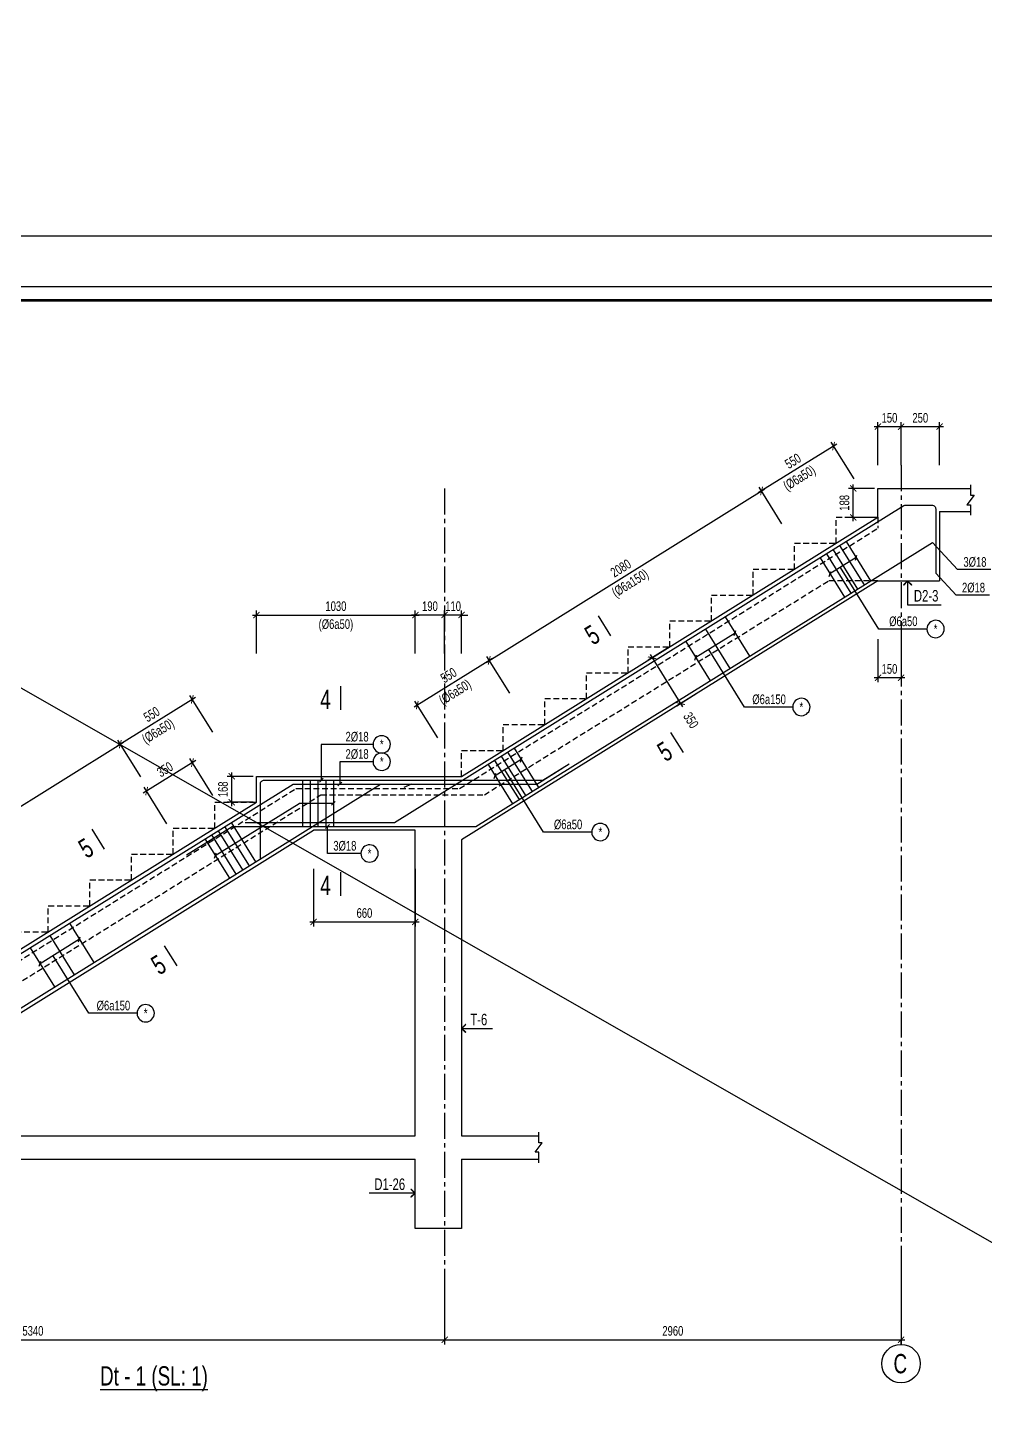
# Model space of a CAD drawing. Header units: millimetres. Extents: x -77370 to 109412, y -14880 to 214694.
# Drawn here: x 30889 to 43308, y 20330 to 38339 of the extents above; entities that cross this region are included whole.
import ezdxf
from ezdxf.enums import TextEntityAlignment as Align

# ---------------------------------------------------------------- set-up
doc = ezdxf.new("R2010")
doc.units = ezdxf.units.MM
doc.header["$LTSCALE"] = 300
doc.header["$MEASUREMENT"] = 0
doc.header["$PDMODE"] = 66
doc.linetypes.add('CENTER2', pattern=[1.125, 0.75, -0.125, 0.125, -0.125])
doc.linetypes.add('HIDDEN', pattern=[0.375, 0.25, -0.125])
doc.layers.get('0').update_dxf_attribs({"linetype": 'CONTINUOUS'})
doc.layers.get('DEFPOINTS').update_dxf_attribs({"linetype": 'CONTINUOUS'})
for name, color, linetype in [('CDC-KHUNGTEN', 7, 'CONTINUOUS'), ('CDC.01.AXIS', 160, 'CENTER2'), ('CDC.02.DIM', 1, 'CONTINUOUS'), ('CDC.03.BORDER', 3, 'CONTINUOUS'), ('CDC.04.HIDDEN', 8, 'HIDDEN'), ('CDC.05.STEEL', 4, 'CONTINUOUS'), ('CDC.06.TEXT', 2, 'CONTINUOUS'), ('CDC.11.NOTE', 8, 'CONTINUOUS'), ('CDC.14.STEELNUM', 2, 'CONTINUOUS'), ('TEXTCOL_SHAPE', 6, 'CONTINUOUS')]:
    doc.layers.add(name, color=color, linetype=linetype)
doc.styles.add('KCS_SMTEXT', font='arial.ttf', dxfattribs={"width": 0.7})
doc.styles.add('SMTEXT', font='arial.ttf', dxfattribs={"width": 0.7})
doc.dimstyles.new('KCS_DIM25', dxfattribs={"dimscale": 2, "dimtxt": 62.5, "dimasz": 40, "dimexe": 30, "dimexo": 0, "dimgap": 25, "dimtad": 1, "dimdec": 0, "dimlfac": 0.5, "dimzin": 13, "dimdsep": 46, "dimtxsty": 'KCS_SMTEXT', "dimblk": 'ARCHTICK', "dimcen": 0, "dimdle": 25, "dimclrd": 1, "dimclre": 1, "dimclrt": 2, "dimadec": 0, "dimazin": 0, "dimtfac": 1, "dimtdec": 0, "dimtix": 1, "dimtmove": 2, "dimatfit": 3, "dimfxl": 1, "dimtolj": 1, "dimtzin": 13, "dimarcsym": 0})

# ---------------------------------------------------------------- blocks, each defined once
blk = doc.blocks.new('_ArchTick')
at = {"color": 0, "linetype": 'ByBlock', "const_width": 0.15}
blk.add_lwpolyline([(-0.5, -0.5), (0.5, 0.5)], dxfattribs=at)
blk = doc.blocks.new('*D351')
at = {"layer": 'CDC.02.DIM', "color": 1, "lineweight": -2, "transparency": 16777216}
for p, q in [((25616, 22222), (25616, 21262)), ((36296, 22222), (36296, 21262)), ((25566, 21322), (36346, 21322))]:
    blk.add_line(p, q, dxfattribs=at)
at = {"layer": 'DEFPOINTS', "color": 0, "transparency": 16777216}
for p in [(25616, 22222), (36296, 22222), (36296, 21322)]:
    blk.add_point(p, dxfattribs=at)
at = {"layer": 'CDC.02.DIM', "color": 1, "lineweight": -2, "transparency": 16777216, "xscale": 80, "yscale": 80, "zscale": 80, "rotation": 180}
blk.add_blockref('_ArchTick', (25616, 21322), dxfattribs=at)
at = {"layer": 'CDC.02.DIM', "color": 1, "lineweight": -2, "transparency": 16777216, "xscale": 80, "yscale": 80, "zscale": 80}
blk.add_blockref('_ArchTick', (36296, 21322), dxfattribs=at)
at = {"layer": 'CDC.02.DIM', "color": 2, "transparency": 16777216, "insert": (30956, 21436), "char_height": 125, "attachment_point": 5, "style": 'KCS_SMTEXT'}
blk.add_mtext('\\A1;5340', dxfattribs=at)
blk = doc.blocks.new('*D354')
at = {"layer": 'CDC.02.DIM', "color": 1, "lineweight": -2, "transparency": 16777216}
for p, q in [((36296, 22222), (36296, 21262)), ((42216, 22222), (42216, 21262)), ((36246, 21322), (42266, 21322))]:
    blk.add_line(p, q, dxfattribs=at)
at = {"layer": 'DEFPOINTS', "color": 0, "transparency": 16777216}
for p in [(36296, 22222), (42216, 22222), (42216, 21322)]:
    blk.add_point(p, dxfattribs=at)
at = {"layer": 'CDC.02.DIM', "color": 1, "lineweight": -2, "transparency": 16777216, "xscale": 80, "yscale": 80, "zscale": 80, "rotation": 180}
blk.add_blockref('_ArchTick', (36296, 21322), dxfattribs=at)
at = {"layer": 'CDC.02.DIM', "color": 1, "lineweight": -2, "transparency": 16777216, "xscale": 80, "yscale": 80, "zscale": 80}
blk.add_blockref('_ArchTick', (42216, 21322), dxfattribs=at)
at = {"layer": 'CDC.02.DIM', "color": 2, "transparency": 16777216, "insert": (39256, 21436), "char_height": 125, "attachment_point": 5, "style": 'KCS_SMTEXT'}
blk.add_mtext('\\A1;2960', dxfattribs=at)
blk = doc.blocks.new('*D358')
at = {"layer": 'CDC.02.DIM', "color": 1, "lineweight": -2, "transparency": 16777216}
for p, q in [((39186, 30291), (38936, 30135)), ((38961, 30209), (39383, 29530)), ((39555, 29696), (39306, 29541))]:
    blk.add_line(p, q, dxfattribs=at)
at = {"layer": 'DEFPOINTS', "color": 0, "transparency": 16777216}
for p in [(39186, 30291), (39357, 29573), (39555, 29696)]:
    blk.add_point(p, dxfattribs=at)
at = {"layer": 'CDC.02.DIM', "color": 1, "lineweight": -2, "transparency": 16777216, "xscale": 80, "yscale": 80, "zscale": 80}
for p, rotation in [((38987, 30167), 121.8907917676142), ((39357, 29573), 301.8907917676142)]:
    blk.add_blockref('_ArchTick', p, dxfattribs=dict(at, rotation=rotation))
at = {"layer": 'CDC.02.DIM', "color": 2, "transparency": 16777216, "insert": (39491, 29357), "char_height": 125, "attachment_point": 5, "rotation": 301.8908, "style": 'KCS_SMTEXT'}
blk.add_mtext('\\A1;350', dxfattribs=at)
blk = doc.blocks.new('*D360')
at = {"layer": 'CDC.02.DIM', "color": 1, "lineweight": -2, "transparency": 16777216}
for p, q in [((33068, 28834), (32388, 28411)), ((33289, 28383), (32993, 28859)), ((32695, 28013), (32399, 28489))]:
    blk.add_line(p, q, dxfattribs=at)
at = {"layer": 'DEFPOINTS', "color": 0, "transparency": 16777216}
for p in [(32431, 28438), (33289, 28383), (32695, 28013)]:
    blk.add_point(p, dxfattribs=at)
at = {"layer": 'CDC.02.DIM', "color": 1, "lineweight": -2, "transparency": 16777216, "xscale": 80, "yscale": 80, "zscale": 80}
for p, rotation in [((33025, 28808), 31.89079179731512), ((32431, 28438), 211.8907917973151)]:
    blk.add_blockref('_ArchTick', p, dxfattribs=dict(at, rotation=rotation))
at = {"layer": 'CDC.02.DIM', "color": 2, "transparency": 16777216, "insert": (32668, 28719), "char_height": 125, "attachment_point": 5, "rotation": 31.8908, "style": 'KCS_SMTEXT'}
blk.add_mtext('\\A1;350', dxfattribs=at)
blk = doc.blocks.new('*D362')
at = {"layer": 'CDC.02.DIM', "color": 1, "lineweight": -2, "transparency": 16777216}
for p, q in [((33066, 29654), (32047, 29020)), ((33288, 29203), (32992, 29678)), ((32354, 28622), (32058, 29097))]:
    blk.add_line(p, q, dxfattribs=at)
at = {"layer": 'DEFPOINTS', "color": 0, "transparency": 16777216}
for p in [(33288, 29203), (32089, 29046), (32354, 28622)]:
    blk.add_point(p, dxfattribs=at)
at = {"layer": 'CDC.02.DIM', "color": 1, "lineweight": -2, "transparency": 16777216, "xscale": 80, "yscale": 80, "zscale": 80}
for p, rotation in [((33023, 29628), 31.89079179731512), ((32089, 29046), 211.8907917973151)]:
    blk.add_blockref('_ArchTick', p, dxfattribs=dict(at, rotation=rotation))
at = {"layer": 'CDC.02.DIM', "color": 2, "transparency": 16777216, "insert": (32496, 29434), "char_height": 125, "attachment_point": 5, "rotation": 31.8908, "style": 'KCS_SMTEXT'}
blk.add_mtext('\\A1;550', dxfattribs=at)
blk = doc.blocks.new('*D364')
at = {"layer": 'CDC.02.DIM', "color": 1, "lineweight": -2, "transparency": 16777216}
for p, q in [((29050, 27155), (32132, 29073)), ((32354, 28622), (32058, 29097)), ((29357, 26757), (29061, 27233))]:
    blk.add_line(p, q, dxfattribs=at)
at = {"layer": 'DEFPOINTS', "color": 0, "transparency": 16777216}
for p in [(32089, 29046), (32354, 28622), (29357, 26757)]:
    blk.add_point(p, dxfattribs=at)
at = {"layer": 'CDC.02.DIM', "color": 1, "lineweight": -2, "transparency": 16777216, "xscale": 80, "yscale": 80, "zscale": 80}
for p, rotation in [((32089, 29046), 31.89079179731509), ((29093, 27182), 211.8907917973151)]:
    blk.add_blockref('_ArchTick', p, dxfattribs=dict(at, rotation=rotation))
at = {"layer": 'CDC.02.DIM', "color": 2, "transparency": 16777216, "insert": (30531, 28211), "char_height": 125, "attachment_point": 5, "rotation": 31.8908, "style": 'KCS_SMTEXT'}
blk.add_mtext('\\A1;1765', dxfattribs=at)
blk = doc.blocks.new('*D365')
at = {"layer": 'CDC.02.DIM', "color": 1, "lineweight": -2, "transparency": 16777216}
for p, q in [((34596, 27429), (34596, 26682)), ((35916, 27429), (35916, 26682)), ((34546, 26742), (35966, 26742))]:
    blk.add_line(p, q, dxfattribs=at)
at = {"layer": 'DEFPOINTS', "color": 0, "transparency": 16777216}
for p in [(34596, 27429), (35916, 27429), (35916, 26742)]:
    blk.add_point(p, dxfattribs=at)
at = {"layer": 'CDC.02.DIM', "color": 1, "lineweight": -2, "transparency": 16777216, "xscale": 80, "yscale": 80, "zscale": 80, "rotation": 180}
blk.add_blockref('_ArchTick', (34596, 26742), dxfattribs=at)
at = {"layer": 'CDC.02.DIM', "color": 1, "lineweight": -2, "transparency": 16777216, "xscale": 80, "yscale": 80, "zscale": 80}
blk.add_blockref('_ArchTick', (35916, 26742), dxfattribs=at)
at = {"layer": 'CDC.02.DIM', "color": 2, "transparency": 16777216, "insert": (35256, 26856), "char_height": 125, "attachment_point": 5, "style": 'KCS_SMTEXT'}
blk.add_mtext('\\A1;660', dxfattribs=at)
blk = doc.blocks.new('*D366')
at = {"layer": 'CDC.02.DIM', "color": 1, "lineweight": -2, "transparency": 16777216}
for p, q in [((36918, 30160), (35899, 29526)), ((37140, 29709), (36844, 30185)), ((36206, 29128), (35910, 29604))]:
    blk.add_line(p, q, dxfattribs=at)
at = {"layer": 'DEFPOINTS', "color": 0, "transparency": 16777216}
for p in [(35941, 29553), (37140, 29709), (36206, 29128)]:
    blk.add_point(p, dxfattribs=at)
at = {"layer": 'CDC.02.DIM', "color": 1, "lineweight": -2, "transparency": 16777216, "xscale": 80, "yscale": 80, "zscale": 80}
for p, rotation in [((36875, 30134), 31.89079179731512), ((35941, 29553), 211.8907917973151)]:
    blk.add_blockref('_ArchTick', p, dxfattribs=dict(at, rotation=rotation))
at = {"layer": 'CDC.02.DIM', "color": 2, "transparency": 16777216, "insert": (36348, 29940), "char_height": 125, "attachment_point": 5, "rotation": 31.8908, "style": 'KCS_SMTEXT'}
blk.add_mtext('\\A1;550', dxfattribs=at)
blk = doc.blocks.new('*D367')
at = {"layer": 'CDC.02.DIM', "color": 1, "lineweight": -2, "transparency": 16777216}
for p, q in [((41606, 32488), (41310, 32964)), ((41384, 32939), (40365, 32305)), ((40672, 31907), (40376, 32382))]:
    blk.add_line(p, q, dxfattribs=at)
at = {"layer": 'DEFPOINTS', "color": 0, "transparency": 16777216}
for p in [(41606, 32488), (40407, 32331), (40672, 31907)]:
    blk.add_point(p, dxfattribs=at)
at = {"layer": 'CDC.02.DIM', "color": 1, "lineweight": -2, "transparency": 16777216, "xscale": 80, "yscale": 80, "zscale": 80}
for p, rotation in [((41341, 32913), 31.89079179731512), ((40407, 32331), 211.8907917973151)]:
    blk.add_blockref('_ArchTick', p, dxfattribs=dict(at, rotation=rotation))
at = {"layer": 'CDC.02.DIM', "color": 2, "transparency": 16777216, "insert": (40814, 32719), "char_height": 125, "attachment_point": 5, "rotation": 31.8908, "style": 'KCS_SMTEXT'}
blk.add_mtext('\\A1;550', dxfattribs=at)
blk = doc.blocks.new('*D368')
at = {"layer": 'CDC.02.DIM', "color": 1, "lineweight": -2, "transparency": 16777216}
for p, q in [((36833, 30107), (40450, 32358)), ((40672, 31907), (40376, 32382)), ((37140, 29709), (36844, 30185))]:
    blk.add_line(p, q, dxfattribs=at)
at = {"layer": 'DEFPOINTS', "color": 0, "transparency": 16777216}
for p in [(40407, 32331), (40672, 31907), (37140, 29709)]:
    blk.add_point(p, dxfattribs=at)
at = {"layer": 'CDC.02.DIM', "color": 1, "lineweight": -2, "transparency": 16777216, "xscale": 80, "yscale": 80, "zscale": 80}
for p, rotation in [((40407, 32331), 31.89079179731509), ((36875, 30134), 211.8907917973151)]:
    blk.add_blockref('_ArchTick', p, dxfattribs=dict(at, rotation=rotation))
at = {"layer": 'CDC.02.DIM', "color": 2, "transparency": 16777216, "insert": (38581, 31329), "char_height": 125, "attachment_point": 5, "rotation": 31.8908, "style": 'KCS_SMTEXT'}
blk.add_mtext('\\A1;2080', dxfattribs=at)
blk = doc.blocks.new('*D469')
at = {"layer": 'CDC.02.DIM', "color": 1, "lineweight": -2, "transparency": 16777216}
for p, q in [((33806, 30722), (35966, 30722)), ((33856, 30222), (33856, 30782)), ((35916, 30222), (35916, 30782))]:
    blk.add_line(p, q, dxfattribs=at)
at = {"layer": 'DEFPOINTS', "color": 0, "transparency": 16777216}
for p in [(35916, 30722), (33856, 30222), (35916, 30222)]:
    blk.add_point(p, dxfattribs=at)
at = {"layer": 'CDC.02.DIM', "color": 1, "lineweight": -2, "transparency": 16777216, "xscale": 80, "yscale": 80, "zscale": 80, "rotation": 180}
blk.add_blockref('_ArchTick', (33856, 30722), dxfattribs=at)
at = {"layer": 'CDC.02.DIM', "color": 1, "lineweight": -2, "transparency": 16777216, "xscale": 80, "yscale": 80, "zscale": 80}
blk.add_blockref('_ArchTick', (35916, 30722), dxfattribs=at)
at = {"layer": 'CDC.02.DIM', "color": 2, "transparency": 16777216, "insert": (34886, 30836), "char_height": 125, "attachment_point": 5, "style": 'KCS_SMTEXT'}
blk.add_mtext('\\A1;1030', dxfattribs=at)
blk = doc.blocks.new('*D470')
at = {"layer": 'CDC.02.DIM', "color": 1, "lineweight": -2, "transparency": 16777216}
for p, q in [((36296, 30722), (36216, 30722)), ((36296, 30222), (36296, 30782)), ((36516, 30722), (36296, 30722)), ((36516, 30222), (36516, 30782)), ((36516, 30722), (36596, 30722))]:
    blk.add_line(p, q, dxfattribs=at)
at = {"layer": 'DEFPOINTS', "color": 0, "transparency": 16777216}
for p in [(36296, 30722), (36296, 30222), (36516, 30222)]:
    blk.add_point(p, dxfattribs=at)
at = {"layer": 'CDC.02.DIM', "color": 1, "lineweight": -2, "transparency": 16777216, "xscale": 80, "yscale": 80, "zscale": 80}
blk.add_blockref('_ArchTick', (36296, 30722), dxfattribs=at)
at = {"layer": 'CDC.02.DIM', "color": 1, "lineweight": -2, "transparency": 16777216, "xscale": 80, "yscale": 80, "zscale": 80, "rotation": 180}
blk.add_blockref('_ArchTick', (36516, 30722), dxfattribs=at)
at = {"layer": 'CDC.02.DIM', "color": 2, "transparency": 16777216, "insert": (36406, 30836), "char_height": 125, "attachment_point": 5, "style": 'KCS_SMTEXT'}
blk.add_mtext('\\A1;110', dxfattribs=at)
blk = doc.blocks.new('*D471')
at = {"layer": 'CDC.02.DIM', "color": 1, "lineweight": -2, "transparency": 16777216}
for p, q in [((36346, 30722), (35866, 30722)), ((35916, 30222), (35916, 30782)), ((36296, 30222), (36296, 30782))]:
    blk.add_line(p, q, dxfattribs=at)
at = {"layer": 'DEFPOINTS', "color": 0, "transparency": 16777216}
for p in [(35916, 30722), (35916, 30222), (36296, 30222)]:
    blk.add_point(p, dxfattribs=at)
at = {"layer": 'CDC.02.DIM', "color": 1, "lineweight": -2, "transparency": 16777216, "xscale": 80, "yscale": 80, "zscale": 80, "rotation": 180}
blk.add_blockref('_ArchTick', (35916, 30722), dxfattribs=at)
at = {"layer": 'CDC.02.DIM', "color": 1, "lineweight": -2, "transparency": 16777216, "xscale": 80, "yscale": 80, "zscale": 80}
blk.add_blockref('_ArchTick', (36296, 30722), dxfattribs=at)
at = {"layer": 'CDC.02.DIM', "color": 2, "transparency": 16777216, "insert": (36106, 30836), "char_height": 125, "attachment_point": 5, "style": 'KCS_SMTEXT'}
blk.add_mtext('\\A1;190', dxfattribs=at)
blk = doc.blocks.new('*D472')
at = {"layer": 'CDC.02.DIM', "color": 1, "lineweight": -2, "transparency": 16777216}
for p, q in [((42766, 33165), (42166, 33165)), ((42216, 32665), (42216, 33225)), ((42716, 32665), (42716, 33225))]:
    blk.add_line(p, q, dxfattribs=at)
at = {"layer": 'DEFPOINTS', "color": 0, "transparency": 16777216}
for p in [(42216, 33165), (42216, 32665), (42716, 32665)]:
    blk.add_point(p, dxfattribs=at)
at = {"layer": 'CDC.02.DIM', "color": 1, "lineweight": -2, "transparency": 16777216, "xscale": 80, "yscale": 80, "zscale": 80, "rotation": 180}
blk.add_blockref('_ArchTick', (42216, 33165), dxfattribs=at)
at = {"layer": 'CDC.02.DIM', "color": 1, "lineweight": -2, "transparency": 16777216, "xscale": 80, "yscale": 80, "zscale": 80}
blk.add_blockref('_ArchTick', (42716, 33165), dxfattribs=at)
at = {"layer": 'CDC.02.DIM', "color": 2, "transparency": 16777216, "insert": (42466, 33279), "char_height": 125, "attachment_point": 5, "style": 'KCS_SMTEXT'}
blk.add_mtext('\\A1;250', dxfattribs=at)
blk = doc.blocks.new('*D473')
at = {"layer": 'CDC.02.DIM', "color": 1, "lineweight": -2, "transparency": 16777216}
for p, q in [((42266, 33165), (41866, 33165)), ((41916, 32665), (41916, 33225)), ((42216, 32665), (42216, 33225))]:
    blk.add_line(p, q, dxfattribs=at)
at = {"layer": 'DEFPOINTS', "color": 0, "transparency": 16777216}
for p in [(41916, 33165), (41916, 32665), (42216, 32665)]:
    blk.add_point(p, dxfattribs=at)
at = {"layer": 'CDC.02.DIM', "color": 1, "lineweight": -2, "transparency": 16777216, "xscale": 80, "yscale": 80, "zscale": 80, "rotation": 180}
blk.add_blockref('_ArchTick', (41916, 33165), dxfattribs=at)
at = {"layer": 'CDC.02.DIM', "color": 1, "lineweight": -2, "transparency": 16777216, "xscale": 80, "yscale": 80, "zscale": 80}
blk.add_blockref('_ArchTick', (42216, 33165), dxfattribs=at)
at = {"layer": 'CDC.02.DIM', "color": 2, "transparency": 16777216, "insert": (42066, 33279), "char_height": 125, "attachment_point": 5, "style": 'KCS_SMTEXT'}
blk.add_mtext('\\A1;150', dxfattribs=at)
blk = doc.blocks.new('*D474')
at = {"layer": 'CDC.02.DIM', "color": 1, "lineweight": -2, "transparency": 16777216}
for p, q in [((41917, 30409), (41917, 29849)), ((42216, 30409), (42216, 29849)), ((42266, 29909), (41867, 29909))]:
    blk.add_line(p, q, dxfattribs=at)
at = {"layer": 'DEFPOINTS', "color": 0, "transparency": 16777216}
for p in [(41917, 30409), (42216, 30409), (41917, 29909)]:
    blk.add_point(p, dxfattribs=at)
at = {"layer": 'CDC.02.DIM', "color": 1, "lineweight": -2, "transparency": 16777216, "xscale": 80, "yscale": 80, "zscale": 80, "rotation": 180}
blk.add_blockref('_ArchTick', (41917, 29909), dxfattribs=at)
at = {"layer": 'CDC.02.DIM', "color": 1, "lineweight": -2, "transparency": 16777216, "xscale": 80, "yscale": 80, "zscale": 80}
blk.add_blockref('_ArchTick', (42216, 29909), dxfattribs=at)
at = {"layer": 'CDC.02.DIM', "color": 2, "transparency": 16777216, "insert": (42066, 30022), "char_height": 125, "attachment_point": 5, "style": 'KCS_SMTEXT'}
blk.add_mtext('\\A1;150', dxfattribs=at)
blk = doc.blocks.new('*D486')
at = {"layer": 'CDC.02.DIM', "color": 1, "lineweight": -2, "transparency": 16777216}
for p, q in [((33535, 28243), (33535, 28679)), ((33813, 28629), (33475, 28629)), ((33813, 28293), (33475, 28293))]:
    blk.add_line(p, q, dxfattribs=at)
at = {"layer": 'DEFPOINTS', "color": 0, "transparency": 16777216}
for p in [(33535, 28629), (33813, 28629), (33813, 28293)]:
    blk.add_point(p, dxfattribs=at)
at = {"layer": 'CDC.02.DIM', "color": 1, "lineweight": -2, "transparency": 16777216, "xscale": 80, "yscale": 80, "zscale": 80}
for p, rotation in [((33535, 28629), 90), ((33535, 28293), 270)]:
    blk.add_blockref('_ArchTick', p, dxfattribs=dict(at, rotation=rotation))
at = {"layer": 'CDC.02.DIM', "color": 2, "transparency": 16777216, "insert": (33422, 28461), "char_height": 125, "attachment_point": 5, "rotation": 90, "style": 'KCS_SMTEXT'}
blk.add_mtext('\\A1;168', dxfattribs=at)
blk = doc.blocks.new('*D487')
at = {"layer": 'CDC.02.DIM', "color": 1, "lineweight": -2, "transparency": 16777216}
for p, q in [((41873, 32365), (41535, 32365)), ((41595, 31939), (41595, 32415)), ((41873, 31989), (41535, 31989))]:
    blk.add_line(p, q, dxfattribs=at)
at = {"layer": 'DEFPOINTS', "color": 0, "transparency": 16777216}
for p in [(41595, 32365), (41873, 32365), (41873, 31989)]:
    blk.add_point(p, dxfattribs=at)
at = {"layer": 'CDC.02.DIM', "color": 1, "lineweight": -2, "transparency": 16777216, "xscale": 80, "yscale": 80, "zscale": 80}
for p, rotation in [((41595, 32365), 90), ((41595, 31989), 270)]:
    blk.add_blockref('_ArchTick', p, dxfattribs=dict(at, rotation=rotation))
at = {"layer": 'CDC.02.DIM', "color": 2, "transparency": 16777216, "insert": (41482, 32177), "char_height": 125, "attachment_point": 5, "rotation": 90, "style": 'KCS_SMTEXT'}
blk.add_mtext('\\A1;188', dxfattribs=at)
blk = doc.blocks.new('Khung tên chuẩn')
at = {"layer": 'CDC-KHUNGTEN', "color": 8}
blk.add_lwpolyline([(75096, 1100), (83000, 1100), (83000, 58300), (3000, 58300), (3000, 1100), (75096, 1100)], dxfattribs=at)
at = {"layer": 'CDC-KHUNGTEN', "color": 255, "lineweight": 60}
blk.add_lwpolyline([(74900, 1400), (74900, 58000), (3300, 58000), (3300, 1400), (74900, 1400)], close=True, dxfattribs=at)
at = {"layer": 'DEFPOINTS', "color": 1, "ltscale": 0.2}
blk.add_lwpolyline([(0, 0), (0, 59400), (84100, 59400), (84100, 0), (0, 0)], close=True, dxfattribs=at)

msp = doc.modelspace()

# ---------------------------------------------------------------- linework, layer by layer
at = {"layer": 'CDC.01.AXIS', "ltscale": 1.5}
msp.add_line((36295.9, 32365.3), (36295.9, 22221.9), dxfattribs=at)
at = {"layer": 'CDC.01.AXIS', "ltscale": 1.5, "elevation": 0}
msp.add_lwpolyline([(42215.9, 32665.3), (42215.9, 22221.9)], dxfattribs=at)
at = {"layer": 'CDC.02.DIM'}
msp.add_line((42215.9, 21261.9), (42215.9, 21316.9), dxfattribs=at)
at = {"layer": 'CDC.02.DIM', "elevation": 0}
msp.add_lwpolyline([(37515.9, 23618.4), (37515.9, 23752.8), (37469, 23752.8), (37562.8, 23877.8), (37515.9, 23877.8), (37515.9, 24012.2)], dxfattribs=at)
at = {"layer": 'CDC.02.DIM'}
msp.add_circle((42215.9, 21011.9), 250, dxfattribs=at)
at = {"layer": 'CDC.03.BORDER'}
for p, q in [((41915.9, 31989.3), (41915.9, 32365.3)), ((41915.9, 32365.3), (43115.9, 32365.3)), ((42715.9, 32065.3), (42715.9, 31165.3)), ((36515.9, 28629.3), (41915.9, 31989.3)), ((41916.6, 31165.3), (42715.9, 31165.3)), ((33855.9, 28293.3), (33855.9, 28629.3)), ((33855.9, 28629.3), (36515.9, 28629.3)), ((28989.5, 25265.3), (33855.9, 28293.3)), ((29189.5, 24565.3), (34595.9, 27929.3)), ((28195.9, 23965.3), (35915.9, 23965.3)), ((36515.9, 23965.3), (37515.9, 23965.3)), ((28195.9, 23665.3), (35915.9, 23665.3)), ((35915.9, 22765.3), (35915.9, 23665.3)), ((36515.9, 23665.3), (37515.9, 23665.3)), ((36515.9, 23665.3), (36515.9, 22765.3)), ((36515.9, 22765.3), (35915.9, 22765.3))]:
    msp.add_line(p, q, dxfattribs=at)
at = {"layer": 'CDC.03.BORDER', "color": 1, "elevation": 0}
msp.add_lwpolyline([(43115.9, 32412.2), (43115.9, 32277.8), (43162.8, 32277.8), (43069, 32152.8), (43115.9, 32152.8), (43115.9, 32018.4)], dxfattribs=at)
at = {"layer": 'CDC.03.BORDER', "elevation": 0}
for points in [[(42715.9, 32065.3), (43115.9, 32065.3)], [(41916.6, 31165.3), (36515.9, 27804.9), (36515.9, 23965.3)], [(35915.9, 23965.3), (35915.9, 27929.3), (34595.9, 27929.3)]]:
    msp.add_lwpolyline(points, dxfattribs=at)
at = {"layer": 'CDC.04.HIDDEN'}
for p, q in [((41375.9, 31653.3), (41375.9, 31989.3)), ((41375.9, 31989.3), (41915.9, 31989.3)), ((41915.9, 31989.3), (41915.9, 31848)), ((36488.3, 28470.8), (41915.9, 31848)), ((40835.9, 31317.3), (40835.9, 31653.3)), ((40835.9, 31653.3), (41375.9, 31653.3)), ((36811.6, 28389.3), (41273.1, 31165.3)), ((40295.9, 30981.3), (40295.9, 31317.3)), ((40295.9, 31317.3), (40835.9, 31317.3)), ((41916.6, 31165.3), (41273.1, 31165.3)), ((39755.9, 30645.3), (39755.9, 30981.3)), ((39755.9, 30981.3), (40295.9, 30981.3)), ((39215.9, 30309.3), (39215.9, 30645.3)), ((39215.9, 30645.3), (39755.9, 30645.3)), ((38675.9, 29973.3), (38675.9, 30309.3)), ((38675.9, 30309.3), (39215.9, 30309.3)), ((38135.9, 29637.3), (38135.9, 29973.3)), ((38135.9, 29973.3), (38675.9, 29973.3)), ((37595.9, 29301.3), (37595.9, 29637.3)), ((37595.9, 29637.3), (38135.9, 29637.3)), ((37055.9, 28965.3), (37055.9, 29301.3)), ((37055.9, 29301.3), (37595.9, 29301.3)), ((36515.9, 28629.3), (36515.9, 28965.3)), ((36515.9, 28965.3), (37055.9, 28965.3)), ((29223.1, 25269.3), (34368.3, 28470.8)), ((34368.3, 28470.8), (36488.3, 28470.8)), ((29291.6, 25029.3), (34691.6, 28389.3)), ((34691.6, 28389.3), (36811.6, 28389.3))]:
    msp.add_line(p, q, dxfattribs=at)
at = {"layer": 'CDC.04.HIDDEN', "elevation": 0}
msp.add_lwpolyline([(29535.9, 25605.3), (29535.9, 25941.3), (30075.9, 25941.3), (30075.9, 26277.3), (30615.9, 26277.3), (30615.9, 26613.3), (31155.9, 26613.3), (31155.9, 26949.3), (31695.9, 26949.3), (31695.9, 27285.3), (32235.9, 27285.3), (32235.9, 27621.3), (32775.9, 27621.3), (32775.9, 27957.3), (33315.9, 27957.3), (33315.9, 28293.3), (33855.9, 28293.3)], dxfattribs=at)
at = {"layer": 'CDC.05.STEEL'}
for p, q in [((41334.8, 31568.8), (41651.8, 31059.4)), ((41419.7, 31621.7), (41736.7, 31112.2)), ((41504.6, 31674.5), (41821.6, 31165.1)), ((41165, 31463.2), (41482, 30953.7)), ((41249.9, 31516), (41566.9, 31006.6)), ((39933.3, 30696.8), (40250.3, 30187.4)), ((39678.6, 30538.3), (39995.6, 30028.9)), ((39423.9, 30379.8), (39740.9, 29870.4)), ((36943.8, 28836.7), (37260.8, 28327.2)), ((37028.7, 28889.5), (37345.7, 28380.1)), ((37113.6, 28942.3), (37430.6, 28432.9)), ((37198.5, 28995.1), (37515.5, 28485.7)), ((36858.9, 28783.8), (37175.9, 28274.4)), ((34329.8, 28529.3), (36175.9, 28529.3)), ((34453.3, 28579.3), (34453.3, 27979.3)), ((34553.3, 28579.3), (34553.3, 27979.3)), ((34653.3, 28579.3), (34653.3, 27979.3)), ((34753.3, 28579.3), (34753.3, 27979.3)), ((34853.3, 28579.3), (34853.3, 27979.3)), ((33357.3, 27924.2), (33674.3, 27414.8)), ((33442.2, 27977), (33759.2, 27467.6)), ((33527.1, 28029.9), (33844.1, 27520.4)), ((33187.5, 27818.5), (33504.5, 27309.1)), ((33272.4, 27871.4), (33589.4, 27361.9)), ((31428.7, 26724.2), (31745.7, 26214.7)), ((31174, 26565.7), (31491, 26056.2)), ((30919.3, 26407.2), (31236.3, 25897.8))]:
    msp.add_line(p, q, dxfattribs=at)
at = {"layer": 'CDC.05.STEEL', "elevation": 0}
for points in [[(33706.9, 28029.3), (35646.3, 28029.3), (42253.8, 32140.7, -0.1400549), (42280.2, 32148.2), (42615.9, 32148.2, -0.4142136), (42665.9, 32098.2), (42665.9, 31265.3)], [(33905.9, 27558.9), (33905.9, 28529.3, -0.4142136), (33955.9, 28579.3), (37571.3, 28579.3), (37910.9, 28790.6)]]:
    msp.add_lwpolyline(points, format="xyb", dxfattribs=at)
for points in [[(32946.2, 27609.5), (33540.6, 27979.3), (36701.6, 27979.3), (42623.5, 31664)], [(28195.9, 24712.6), (34329.8, 28529.3), (37490.9, 28529.3), (37830.5, 28740.6)], [(28195.9, 24615.3), (29175.2, 24615.3), (35465.6, 28529.3), (35865.6, 28529.3), (35765.7, 28483.2)]]:
    msp.add_lwpolyline(points, dxfattribs=at)
at = {"layer": 'CDC.06.TEXT', "color": 4, "linetype": 'ByBlock'}
for p, q in [((38285.6, 30712.6), (38447.7, 30452.1)), ((34945.3, 29800.8), (34945.3, 29494)), ((39227.1, 29199.5), (39389.2, 28939)), ((31719, 27945.9), (31881.1, 27685.4)), ((34945.3, 27387.9), (34945.3, 27081.1)), ((32660.5, 26432.7), (32822.6, 26172.2))]:
    msp.add_line(p, q, dxfattribs=at)
at = {"layer": 'CDC.11.NOTE'}
for p, q in [((41634.3, 31466.1), (41294.6, 31254.8)), ((40063, 30488.4), (39553.5, 30171.4)), ((37290.6, 28847.1), (36951, 28635.8)), ((33321.9, 27602.6), (34409.6, 28279.3)), ((34853.3, 28279.3), (34409.6, 28279.3)), ((31558.4, 26515.8), (31048.9, 26198.8))]:
    msp.add_line(p, q, dxfattribs=at)
at = {"layer": 'CDC.11.NOTE', "elevation": 0}
for points in [[(43382.1, 31310.5), (42950, 31310.5), (42623.5, 31664)], [(42551.8, 30540.7), (41927.8, 30540.7), (41927.8, 30540.7), (41430.8, 31339.5)], [(42301.2, 31165.3), (42354.2, 31112.3), (42350.7, 31108.7), (42301.2, 31160.3), (42251.7, 31108.7), (42248.1, 31112.3), (42301.2, 31165.3), (42301.2, 30855.5), (42736.2, 30855.5)], [(43363.5, 30977.9), (42931.4, 30977.9), (42665.9, 31265.3)], [(40810.7, 29529), (40186.7, 29529), (40186.7, 29529), (39721.8, 30276.2)], [(35368.1, 29044.3), (34696, 29044.3), (34696, 28579.3)], [(35368.1, 28819.3), (34936, 28819.3), (34936, 28529.3)], [(38203.5, 27906.7), (37579.5, 27906.7), (37579.5, 27906.7), (37077.1, 28714.2)], [(35209.7, 27629.3), (34777.5, 27629.3), (34777.5, 27979.3)], [(32306.1, 25556.4), (31682.1, 25556.4), (31682.1, 25556.4), (31217.2, 26303.5)], [(36515.9, 25359.2), (36568.9, 25306.2), (36572.5, 25309.7), (36520.9, 25359.2), (36572.5, 25408.7), (36568.9, 25412.2), (36515.9, 25359.2), (36916.8, 25359.2)], [(35915.9, 23223.4), (35862.9, 23170.3), (35859.3, 23173.9), (35910.9, 23223.4), (35859.3, 23272.9), (35862.9, 23276.4), (35915.9, 23223.4), (35319.1, 23223.4)]]:
    msp.add_lwpolyline(points, dxfattribs=at)
at = {"layer": 'CDC.11.NOTE', "color": 3, "elevation": 0}
for points in [[(41623.8, 31432.7), (41644.7, 31499.5)], [(41284.2, 31221.4), (41305.1, 31288.2)], [(40052.5, 30455), (40073.4, 30521.8)], [(39543.1, 30138), (39564, 30204.9)], [(37280.2, 28813.7), (37301.1, 28880.5)], [(36940.6, 28602.3), (36961.4, 28669.2)], [(34671.3, 28554.6), (34720.8, 28604.1)], [(34911.3, 28504.6), (34960.8, 28554.1)], [(34828.5, 28254.6), (34878, 28304.1)], [(34752.8, 27954.6), (34802.3, 28004.1)], [(33311.5, 27569.1), (33332.3, 27636)], [(31547.9, 26482.4), (31568.8, 26549.2)], [(31038.5, 26165.4), (31059.4, 26232.2)]]:
    msp.add_lwpolyline(points, dxfattribs=at)
at = {"layer": 'CDC.14.STEELNUM', "color": 8}
for centre, start, end in [((42664.3, 30540.7), 182.29244, 180), ((40923.2, 29529), 182.29244, 180), ((35480.6, 29044.3), 182.29244, 180), ((35480.6, 28819.3), 182.29244, 180), ((38316, 27906.7), 182.29244, 180), ((35322.2, 27629.3), 180, 177.70756), ((32418.6, 25556.4), 182.29244, 180)]:
    msp.add_arc(centre, 112.5, start, end, dxfattribs=at)
at = {"layer": 'TEXTCOL_SHAPE'}
msp.add_line((-77370.2, 91558.5), (108990, -14880), dxfattribs=at)

# ---------------------------------------------------------------- block references
at = {"xscale": 0.5999999999985448, "yscale": 0.5999999999985448, "zscale": 0.5999999999985448}
msp.add_blockref('Khung tên chuẩn', (0, 0), dxfattribs=at)

# ---------------------------------------------------------------- texts
at = {"layer": 'CDC.02.DIM', "color": 4, "style": 'SMTEXT', "width": 0.7}
msp.add_text('C', height=250, dxfattribs=at).set_placement((42206.4, 21011.9), align=Align.MIDDLE)
at = {"layer": 'CDC.06.TEXT', "color": 2, "linetype": 'ByBlock', "style": 'SMTEXT', "width": 0.7}
for s, p in [('(%%C6a50)', (40903.9, 32489)), ('(%%C6a150)', (38709.3, 31123.5)), ('(%%C6a50)', (36437.9, 29710.1)), ('(%%C6a50)', (32585.9, 29203.9))]:
    msp.add_text(s, height=125, rotation=32, dxfattribs=at).set_placement(p, align=Align.MIDDLE)
for s, p in [('3%%C18', (43174.6, 31410.6)), ('2%%C18', (43156, 31078)), ('(%%C6a50)', (34885.9, 30589)), ('%%C6a50', (42245.8, 30640.9)), ('%%C6a150', (40504.7, 29629.1)), ('2%%C18', (35160.6, 29144.5)), ('2%%C18', (35160.6, 28919.5)), ('%%C6a50', (37897.4, 28006.9)), ('3%%C18', (35002.1, 27729.5)), ('%%C6a150', (32000.1, 25656.5))]:
    msp.add_text(s, height=125, dxfattribs=at).set_placement(p, align=Align.MIDDLE)
at = {"layer": 'CDC.06.TEXT', "style": 'SMTEXT', "width": 0.7}
for s, p in [('D2-3', (42541.8, 30971.7)), ('T-6', (36739, 25475.4)), ('D1-26', (35583.8, 23339.6))]:
    msp.add_text(s, height=150, dxfattribs=at).set_placement(p, align=Align.MIDDLE)
at = {"layer": 'CDC.06.TEXT', "color": 4, "linetype": 'ByBlock', "style": 'SMTEXT', "width": 0.7}
for p in [(38211.2, 30464.4), (39152.7, 28951.3), (31644.6, 27697.7), (32586.1, 26184.5)]:
    msp.add_text('5', height=250, rotation=31.89079, dxfattribs=at).set_placement(p, align=Align.MIDDLE)
for s, p in [('4', (34751, 29629.4)), ('4', (34751, 27216.5)), ('%%UDt - 1 (SL: 1)', (32525.9, 20821.9))]:
    msp.add_text(s, height=250, dxfattribs=at).set_placement(p, align=Align.MIDDLE)
at = {"layer": 'CDC.14.STEELNUM', "linetype": 'ByBlock', "style": 'SMTEXT', "width": 0.7}
for p in [(42664.3, 30540.7), (40923.2, 29529), (35480.6, 29044.3), (35480.6, 28819.3), (38316, 27906.7), (35322.2, 27629.3), (32418.6, 25556.4)]:
    msp.add_text('*', height=125, dxfattribs=at).set_placement(p, align=Align.MIDDLE)

# ---------------------------------------------------------------- dimensions: what is measured, and where the dimension line sits
at = {"layer": 'CDC.02.DIM'}
for base, p1, p2, picture, middle in [((41915.9, 33165.3), (42215.9, 32665.3), (41915.9, 32665.3), '*D473', (42065.9, 33279.1)), ((42215.9, 33165.3), (42715.9, 32665.3), (42215.9, 32665.3), '*D472', (42465.9, 33279.1)), ((35915.9, 30722), (36295.9, 30222), (35915.9, 30222), '*D471', (36105.9, 30835.8)), ((36295.9, 30722), (36515.9, 30222), (36295.9, 30222), '*D470', (36405.9, 30835.8)), ((41916.6, 29908.6), (42215.9, 30408.6), (41916.6, 30408.6), '*D474', (42066.3, 30022.4)), ((35915.9, 26742.2), (34595.9, 27429.3), (35915.9, 27429.3), '*D365', (35255.9, 26856))]:
    dim = msp.add_linear_dim(base=base, p1=p1, p2=p2, dimstyle='KCS_DIM25', dxfattribs=at)
    dim.commit()
    dim.dimension.update_dxf_attribs({"geometry": picture, "text_midpoint": middle})
for base, p1, p2, angle, picture, middle in [((40407.5, 32331.5), (41605.6, 32488.1), (40671.6, 31906.9), 31.89079, '*D367', (40814.3, 32718.7)), ((40407.5, 32331.5), (37139.5, 29709.2), (40671.6, 31906.9), 211.89079, '*D368', (38581.3, 31329.2)), ((41595.5, 32365.3), (41872.8, 31989.3), (41872.8, 32365.3), 270, '*D487', (41481.6, 32177.3)), ((35915.9, 30722), (33855.9, 30222), (35915.9, 30222), 180, '*D469', (34885.9, 30835.9)), ((35941.4, 29552.6), (37139.5, 29709.2), (36205.6, 29128.1), 31.89079, '*D366', (36348.3, 29939.8)), ((32089.4, 29046.4), (33287.5, 29203), (32353.6, 28621.9), 31.89079, '*D362', (32496.3, 29433.6)), ((32089.4, 29046.4), (29356.7, 26757.2), (32353.6, 28621.9), 211.89079, '*D364', (30530.9, 28210.7)), ((32430.8, 28437.9), (33289.3, 28383.1), (32694.9, 28013.3), 31.89079, '*D360', (32667.8, 28719.4)), ((33535.5, 28629.3), (33812.8, 28293.3), (33812.8, 28629.3), 270, '*D486', (33421.6, 28461.3)), ((36295.9, 21321.9), (25615.9, 22221.9), (36295.9, 22221.9), 180, '*D351', (30955.9, 21435.8)), ((42215.9, 21321.9), (36295.9, 22221.9), (42215.9, 22221.9), 180, '*D354', (39255.9, 21435.7))]:
    dim = msp.add_linear_dim(base=base, p1=p1, p2=p2, angle=angle, dimstyle='KCS_DIM25', dxfattribs=at)
    dim.commit()
    dim.dimension.update_dxf_attribs({"geometry": picture, "text_midpoint": middle})
dim = msp.add_linear_dim(base=(39356.9, 29572.6), p1=(39185.7, 30290.5), p2=(39555.5, 29696.2), angle=121.89079, dimstyle='KCS_DIM25', dxfattribs=at)
dim.commit()
dim.dimension.update_dxf_attribs({"geometry": '*D358', "text_midpoint": (39491, 29356.9), "dimtype": 160})

doc.saveas('drawing.dxf')
